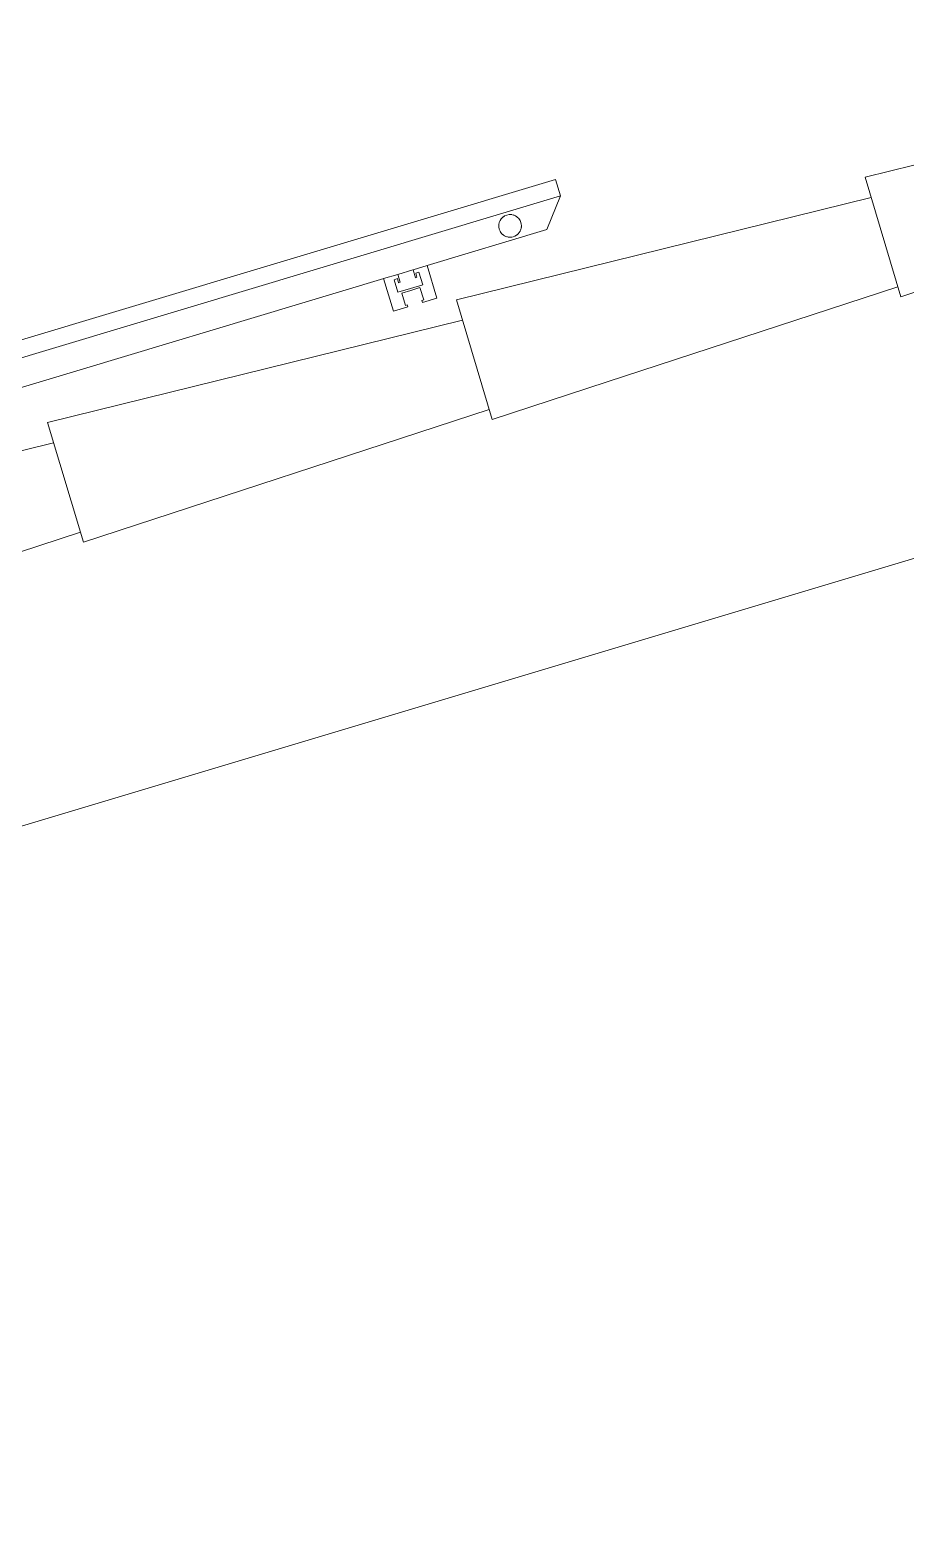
# Model space of a CAD drawing. Header units: millimetres. Extents: x -50912 to 58751, y -45352 to 5553.
# Drawn here: x 20323 to 21095, y 2523 to 3850 of the extents above; entities that cross this region are included whole.
import ezdxf

# ---------------------------------------------------------------- set-up
doc = ezdxf.new("R2010")
doc.units = ezdxf.units.MM
for name, color, linetype, lineweight in [('A-GENM', 13, 'Continuous', 9), ('A-GLAZ-CURT', 52, 'Continuous', 9), ('A-ROOF-OTLN', 132, 'Continuous', 9), ('P-SANR-FIXT', 6, 'Continuous', 9)]:
    doc.layers.add(name, color=color, linetype=linetype, lineweight=lineweight)

# ---------------------------------------------------------------- blocks, each defined once
blk = doc.blocks.new('CRT_HDR_AQC_Placa solar para telhado - 1_00 x 0_96-3871470-FACHADA LATERAL DIREITA GARAGEM')
at = {"layer": 'A-GENM'}
for p, q in [((39028.2, 3718.1), (38070.4, 3430.8)), ((39028.2, 3718.1), (39032.5, 3703.8)), ((38074.7, 3416.4), (39032.5, 3703.8)), ((39032.5, 3703.8), (39020.5, 3674.1)), ((38978.2, 3676.8), (38978.3, 3679)), ((38980, 3683.1), (38980.5, 3683.8)), ((38981.5, 3684.8), (38983.3, 3686.1)), ((38987.5, 3687.4), (38989.8, 3687.3)), ((38991.1, 3687), (38991.9, 3686.7)), ((38993.9, 3685.6), (38994.6, 3685.1)), ((38996.2, 3683.5), (38996.9, 3682.4)), ((38998.2, 3677.5), (38998.1, 3675.9)), ((38915.2, 3642.5), (39020.5, 3674.1)), ((38980.8, 3670.7), (38979.5, 3672.5)), ((38982.5, 3669.2), (38981.8, 3669.7)), ((38985.3, 3667.8), (38984.5, 3668.1)), ((38988.9, 3667.4), (38986.6, 3667.5)), ((38995, 3670), (38993.1, 3668.7)), ((38996.1, 3671.3), (38996.1, 3671.3)), ((38997.8, 3674.5), (38997.5, 3673.7)), ((38889.3, 3634.7), (38902.7, 3638.7)), ((38244.7, 3441.3), (38876.9, 3631)), ((38218.8, 3433.6), (38232.3, 3437.6)), ((38070.4, 3430.8), (38074.7, 3416.4)), ((38101, 3398.2), (38206.4, 3429.8)), ((38117.9, 3424.5), (38118.5, 3425.2)), ((38119.4, 3426.2), (38121.2, 3427.5)), ((38125.5, 3428.8), (38127.7, 3428.7)), ((38129, 3428.4), (38129.9, 3428.1)), ((38131.9, 3427), (38132.6, 3426.5)), ((38133.5, 3425.6), (38134.6, 3424.2)), ((38074.7, 3416.4), (38101, 3398.2)), ((38116.2, 3418.1), (38116.3, 3420.4)), ((38116.6, 3421.7), (38116.9, 3422.5)), ((38118.8, 3412.1), (38117.5, 3413.9)), ((38120.5, 3410.6), (38119.8, 3411.1)), ((38132.9, 3411.4), (38131.1, 3410.1)), ((38134.4, 3413.1), (38133.8, 3412.4)), ((38135.4, 3414.9), (38135.3, 3414.9)), ((38135.7, 3415.9), (38135.4, 3415.1)), ((38136.1, 3419.5), (38136, 3417.2)), ((38123.3, 3409.2), (38122.4, 3409.5)), ((38126.8, 3408.8), (38124.6, 3408.9))]:
    blk.add_line(p, q, dxfattribs=at)
for centre, start, end in [((38988.2, 3677.4), 16.6992, 196.6992), ((38988.2, 3677.4), 196.6992, 16.6992), ((38126.2, 3418.8), 16.6992, 196.6992), ((38126.2, 3418.8), 196.6992, 16.6992)]:
    blk.add_arc(centre, 10, start, end, dxfattribs=at)
blk = doc.blocks.new('Trilho para Coletor Solar - Trilho para Coletor Solar-V29-FACHADA LATERAL DIREITA GARAGEM')
at = {"layer": 'A-GENM'}
for p, q in [((38244.7, 3441.3), (38232.3, 3437.6)), ((38232.3, 3437.6), (38234.4, 3430.6)), ((38253.3, 3412.6), (38244.7, 3441.3)), ((38218.8, 3433.6), (38206.4, 3429.8)), ((38206.4, 3429.8), (38215, 3401.1)), ((38215.6, 3428.9), (38218.5, 3429.8)), ((38219, 3417.8), (38215.6, 3428.9)), ((38218.5, 3429.8), (38219.6, 3426.2)), ((38220.9, 3426.6), (38218.8, 3433.6)), ((38219.6, 3426.2), (38220.9, 3426.6)), ((38240.8, 3424.3), (38229.9, 3421)), ((38234.4, 3430.6), (38235.7, 3431)), ((38234.6, 3434.6), (38237.5, 3435.5)), ((38235.7, 3431), (38234.6, 3434.6)), ((38237.5, 3435.5), (38240.8, 3424.3)), ((38229.9, 3421), (38219, 3417.8)), ((38222.3, 3417.1), (38230.3, 3419.5)), ((38225.5, 3406.3), (38222.3, 3417.1)), ((38230.3, 3419.5), (38238.4, 3422)), ((38238.4, 3422), (38241.7, 3411.2)), ((38241.7, 3411.2), (38240, 3410.7)), ((38240.6, 3408.8), (38253.3, 3412.6)), ((38215, 3401.1), (38227.7, 3404.9)), ((38227.1, 3406.8), (38225.5, 3406.3)), ((38227.7, 3404.9), (38227.1, 3406.8)), ((38240, 3410.7), (38240.6, 3408.8))]:
    blk.add_line(p, q, dxfattribs=at)
blk = doc.blocks.new('COLONIAL BASE - COLONIAL BASE-V32-FACHADA LATERAL DIREITA GARAGEM')
at = {"layer": 'A-GLAZ-CURT'}
blk.add_line((38586, 3486.5), (38221.2, 3396.4), dxfattribs=at)
blk = doc.blocks.new('COLONIAL BASE - COLONIAL BASE-V30-FACHADA LATERAL DIREITA GARAGEM')
at = {"layer": 'A-GLAZ-CURT'}
blk.add_line((37146.2, 3054.5), (36780.9, 2964.3), dxfattribs=at)
blk = doc.blocks.new('COLONIAL BASE - COLONIAL BASE-V33-FACHADA LATERAL DIREITA GARAGEM')
at = {"layer": 'A-GLAZ-CURT'}
blk.add_line((39665.7, 3810.4), (39300.9, 3720.3), dxfattribs=at)
blk = doc.blocks.new('COLONIAL BASE - COLONIAL BASE-V45-FACHADA LATERAL DIREITA GARAGEM')
at = {"layer": 'A-GLAZ-CURT'}
for p, q in [((38586, 3486.5), (38220.9, 3396.3)), ((38609.8, 3407.8), (38414.2, 3343.9)), ((38220.9, 3396.3), (38252.5, 3291)), ((38414.2, 3343.9), (38252.5, 3291))]:
    blk.add_line(p, q, dxfattribs=at)
blk = doc.blocks.new('COLONIAL BASE - COLONIAL BASE-V44-FACHADA LATERAL DIREITA GARAGEM')
at = {"layer": 'A-GLAZ-CURT'}
for p, q in [((38226.2, 3378.5), (37860.9, 3288.3)), ((38249.8, 3299.8), (37892.5, 3183)), ((37860.9, 3288.3), (37892.5, 3183))]:
    blk.add_line(p, q, dxfattribs=at)
blk = doc.blocks.new('COLONIAL BASE - COLONIAL BASE-V46-FACHADA LATERAL DIREITA GARAGEM')
at = {"layer": 'A-GLAZ-CURT'}
for p, q in [((39306.2, 3702.5), (38940.9, 3612.3)), ((39329.8, 3623.8), (39073.7, 3540.1)), ((38940.9, 3612.3), (38972.5, 3507)), ((39073.7, 3540.1), (38972.5, 3507))]:
    blk.add_line(p, q, dxfattribs=at)
blk = doc.blocks.new('COLONIAL BASE - COLONIAL BASE-V47-FACHADA LATERAL DIREITA GARAGEM')
at = {"layer": 'A-GLAZ-CURT'}
for p, q in [((39665.7, 3810.4), (39300.9, 3720.3)), ((39689.8, 3731.8), (39332.5, 3615)), ((39300.9, 3720.3), (39332.5, 3615))]:
    blk.add_line(p, q, dxfattribs=at)

msp = doc.modelspace()

# ---------------------------------------------------------------- linework, layer by layer
at = {"layer": 'A-ROOF-OTLN'}
msp.add_line((25427.369, 4682.515), (18227.369, 2522.515), dxfattribs=at)

# ---------------------------------------------------------------- block references
at = {"layer": 'A-GENM', "color": 7}
msp.add_blockref('Trilho para Coletor Solar - Trilho para Coletor Solar-V29-FACHADA LATERAL DIREITA GARAGEM', (-17571.804, 201.144), dxfattribs=at)
at = {"layer": 'A-GLAZ-CURT'}
for name, p in [('COLONIAL BASE - COLONIAL BASE-V47-FACHADA LATERAL DIREITA GARAGEM', (-18242.282, 0)), ('COLONIAL BASE - COLONIAL BASE-V33-FACHADA LATERAL DIREITA GARAGEM', (-18242.282, 0)), ('COLONIAL BASE - COLONIAL BASE-V33-FACHADA LATERAL DIREITA GARAGEM', (-18242.282, 0)), ('COLONIAL BASE - COLONIAL BASE-V33-FACHADA LATERAL DIREITA GARAGEM', (-18242.282, 0)), ('COLONIAL BASE - COLONIAL BASE-V33-FACHADA LATERAL DIREITA GARAGEM', (-18242.282, 0)), ('COLONIAL BASE - COLONIAL BASE-V33-FACHADA LATERAL DIREITA GARAGEM', (-18242.282, 0)), ('COLONIAL BASE - COLONIAL BASE-V33-FACHADA LATERAL DIREITA GARAGEM', (-18242.282, 0)), ('COLONIAL BASE - COLONIAL BASE-V33-FACHADA LATERAL DIREITA GARAGEM', (-18242.282, 0)), ('COLONIAL BASE - COLONIAL BASE-V33-FACHADA LATERAL DIREITA GARAGEM', (-18242.282, 0)), ('COLONIAL BASE - COLONIAL BASE-V33-FACHADA LATERAL DIREITA GARAGEM', (-18242.282, 0)), ('COLONIAL BASE - COLONIAL BASE-V33-FACHADA LATERAL DIREITA GARAGEM', (-18242.282, 0)), ('COLONIAL BASE - COLONIAL BASE-V33-FACHADA LATERAL DIREITA GARAGEM', (-18242.282, 0)), ('COLONIAL BASE - COLONIAL BASE-V33-FACHADA LATERAL DIREITA GARAGEM', (-18242.282, 0)), ('COLONIAL BASE - COLONIAL BASE-V33-FACHADA LATERAL DIREITA GARAGEM', (-18242.282, 0)), ('COLONIAL BASE - COLONIAL BASE-V33-FACHADA LATERAL DIREITA GARAGEM', (-18242.282, 0)), ('COLONIAL BASE - COLONIAL BASE-V33-FACHADA LATERAL DIREITA GARAGEM', (-18242.282, 0)), ('COLONIAL BASE - COLONIAL BASE-V33-FACHADA LATERAL DIREITA GARAGEM', (-18242.282, 0)), ('COLONIAL BASE - COLONIAL BASE-V33-FACHADA LATERAL DIREITA GARAGEM', (-18242.282, 0)), ('COLONIAL BASE - COLONIAL BASE-V33-FACHADA LATERAL DIREITA GARAGEM', (-18242.282, 0)), ('COLONIAL BASE - COLONIAL BASE-V33-FACHADA LATERAL DIREITA GARAGEM', (-18242.282, 0)), ('COLONIAL BASE - COLONIAL BASE-V33-FACHADA LATERAL DIREITA GARAGEM', (-18242.282, 0)), ('COLONIAL BASE - COLONIAL BASE-V33-FACHADA LATERAL DIREITA GARAGEM', (-18242.282, 0)), ('COLONIAL BASE - COLONIAL BASE-V33-FACHADA LATERAL DIREITA GARAGEM', (-18242.282, 0)), ('COLONIAL BASE - COLONIAL BASE-V33-FACHADA LATERAL DIREITA GARAGEM', (-18242.282, 0)), ('COLONIAL BASE - COLONIAL BASE-V33-FACHADA LATERAL DIREITA GARAGEM', (-18242.282, 0)), ('COLONIAL BASE - COLONIAL BASE-V33-FACHADA LATERAL DIREITA GARAGEM', (-18242.282, 0)), ('COLONIAL BASE - COLONIAL BASE-V33-FACHADA LATERAL DIREITA GARAGEM', (-18242.282, 0)), ('COLONIAL BASE - COLONIAL BASE-V33-FACHADA LATERAL DIREITA GARAGEM', (-18242.282, 0)), ('COLONIAL BASE - COLONIAL BASE-V33-FACHADA LATERAL DIREITA GARAGEM', (-18242.282, 0)), ('COLONIAL BASE - COLONIAL BASE-V33-FACHADA LATERAL DIREITA GARAGEM', (-18242.282, 0)), ('COLONIAL BASE - COLONIAL BASE-V33-FACHADA LATERAL DIREITA GARAGEM', (-18242.282, 0)), ('COLONIAL BASE - COLONIAL BASE-V33-FACHADA LATERAL DIREITA GARAGEM', (-18242.282, 0)), ('COLONIAL BASE - COLONIAL BASE-V33-FACHADA LATERAL DIREITA GARAGEM', (-18242.282, 0)), ('COLONIAL BASE - COLONIAL BASE-V33-FACHADA LATERAL DIREITA GARAGEM', (-18242.282, 0)), ('COLONIAL BASE - COLONIAL BASE-V33-FACHADA LATERAL DIREITA GARAGEM', (-18242.282, 0)), ('COLONIAL BASE - COLONIAL BASE-V33-FACHADA LATERAL DIREITA GARAGEM', (-18242.282, 0)), ('COLONIAL BASE - COLONIAL BASE-V33-FACHADA LATERAL DIREITA GARAGEM', (-18242.282, 0)), ('COLONIAL BASE - COLONIAL BASE-V33-FACHADA LATERAL DIREITA GARAGEM', (-18242.282, 0)), ('COLONIAL BASE - COLONIAL BASE-V33-FACHADA LATERAL DIREITA GARAGEM', (-18242.282, 0)), ('COLONIAL BASE - COLONIAL BASE-V33-FACHADA LATERAL DIREITA GARAGEM', (-18242.282, 0)), ('COLONIAL BASE - COLONIAL BASE-V33-FACHADA LATERAL DIREITA GARAGEM', (-18242.282, 0)), ('COLONIAL BASE - COLONIAL BASE-V33-FACHADA LATERAL DIREITA GARAGEM', (-18242.282, 0)), ('COLONIAL BASE - COLONIAL BASE-V33-FACHADA LATERAL DIREITA GARAGEM', (-18242.282, 0)), ('COLONIAL BASE - COLONIAL BASE-V33-FACHADA LATERAL DIREITA GARAGEM', (-18242.282, 0)), ('COLONIAL BASE - COLONIAL BASE-V33-FACHADA LATERAL DIREITA GARAGEM', (-18242.282, 0)), ('COLONIAL BASE - COLONIAL BASE-V33-FACHADA LATERAL DIREITA GARAGEM', (-18242.282, 0)), ('COLONIAL BASE - COLONIAL BASE-V33-FACHADA LATERAL DIREITA GARAGEM', (-18242.282, 0)), ('COLONIAL BASE - COLONIAL BASE-V33-FACHADA LATERAL DIREITA GARAGEM', (-18242.282, 0)), ('COLONIAL BASE - COLONIAL BASE-V33-FACHADA LATERAL DIREITA GARAGEM', (-18242.282, 0)), ('COLONIAL BASE - COLONIAL BASE-V33-FACHADA LATERAL DIREITA GARAGEM', (-18242.282, 0)), ('COLONIAL BASE - COLONIAL BASE-V33-FACHADA LATERAL DIREITA GARAGEM', (-18242.282, 0)), ('COLONIAL BASE - COLONIAL BASE-V30-FACHADA LATERAL DIREITA GARAGEM', (-16082.282, 648)), ('COLONIAL BASE - COLONIAL BASE-V30-FACHADA LATERAL DIREITA GARAGEM', (-16082.282, 648)), ('COLONIAL BASE - COLONIAL BASE-V30-FACHADA LATERAL DIREITA GARAGEM', (-16082.282, 648)), ('COLONIAL BASE - COLONIAL BASE-V30-FACHADA LATERAL DIREITA GARAGEM', (-16082.282, 648)), ('COLONIAL BASE - COLONIAL BASE-V30-FACHADA LATERAL DIREITA GARAGEM', (-16082.282, 648)), ('COLONIAL BASE - COLONIAL BASE-V30-FACHADA LATERAL DIREITA GARAGEM', (-16082.282, 648)), ('COLONIAL BASE - COLONIAL BASE-V30-FACHADA LATERAL DIREITA GARAGEM', (-16082.282, 648)), ('COLONIAL BASE - COLONIAL BASE-V30-FACHADA LATERAL DIREITA GARAGEM', (-16082.282, 648)), ('COLONIAL BASE - COLONIAL BASE-V30-FACHADA LATERAL DIREITA GARAGEM', (-16082.282, 648)), ('COLONIAL BASE - COLONIAL BASE-V30-FACHADA LATERAL DIREITA GARAGEM', (-16082.282, 648)), ('COLONIAL BASE - COLONIAL BASE-V30-FACHADA LATERAL DIREITA GARAGEM', (-16082.282, 648)), ('COLONIAL BASE - COLONIAL BASE-V30-FACHADA LATERAL DIREITA GARAGEM', (-16082.282, 648)), ('COLONIAL BASE - COLONIAL BASE-V30-FACHADA LATERAL DIREITA GARAGEM', (-16082.282, 648)), ('COLONIAL BASE - COLONIAL BASE-V30-FACHADA LATERAL DIREITA GARAGEM', (-16082.282, 648)), ('COLONIAL BASE - COLONIAL BASE-V30-FACHADA LATERAL DIREITA GARAGEM', (-16082.282, 648)), ('COLONIAL BASE - COLONIAL BASE-V30-FACHADA LATERAL DIREITA GARAGEM', (-16082.282, 648)), ('COLONIAL BASE - COLONIAL BASE-V30-FACHADA LATERAL DIREITA GARAGEM', (-16082.282, 648)), ('COLONIAL BASE - COLONIAL BASE-V30-FACHADA LATERAL DIREITA GARAGEM', (-16082.282, 648)), ('COLONIAL BASE - COLONIAL BASE-V30-FACHADA LATERAL DIREITA GARAGEM', (-16082.282, 648)), ('COLONIAL BASE - COLONIAL BASE-V30-FACHADA LATERAL DIREITA GARAGEM', (-16082.282, 648)), ('COLONIAL BASE - COLONIAL BASE-V30-FACHADA LATERAL DIREITA GARAGEM', (-16082.282, 648)), ('COLONIAL BASE - COLONIAL BASE-V30-FACHADA LATERAL DIREITA GARAGEM', (-16082.282, 648)), ('COLONIAL BASE - COLONIAL BASE-V30-FACHADA LATERAL DIREITA GARAGEM', (-16082.282, 648)), ('COLONIAL BASE - COLONIAL BASE-V30-FACHADA LATERAL DIREITA GARAGEM', (-16082.282, 648)), ('COLONIAL BASE - COLONIAL BASE-V30-FACHADA LATERAL DIREITA GARAGEM', (-16082.282, 648)), ('COLONIAL BASE - COLONIAL BASE-V30-FACHADA LATERAL DIREITA GARAGEM', (-16082.282, 648)), ('COLONIAL BASE - COLONIAL BASE-V30-FACHADA LATERAL DIREITA GARAGEM', (-16082.282, 648)), ('COLONIAL BASE - COLONIAL BASE-V30-FACHADA LATERAL DIREITA GARAGEM', (-16082.282, 648)), ('COLONIAL BASE - COLONIAL BASE-V30-FACHADA LATERAL DIREITA GARAGEM', (-16082.282, 648)), ('COLONIAL BASE - COLONIAL BASE-V30-FACHADA LATERAL DIREITA GARAGEM', (-16082.282, 648)), ('COLONIAL BASE - COLONIAL BASE-V30-FACHADA LATERAL DIREITA GARAGEM', (-16082.282, 648)), ('COLONIAL BASE - COLONIAL BASE-V30-FACHADA LATERAL DIREITA GARAGEM', (-16082.282, 648)), ('COLONIAL BASE - COLONIAL BASE-V30-FACHADA LATERAL DIREITA GARAGEM', (-16082.282, 648)), ('COLONIAL BASE - COLONIAL BASE-V30-FACHADA LATERAL DIREITA GARAGEM', (-16082.282, 648)), ('COLONIAL BASE - COLONIAL BASE-V30-FACHADA LATERAL DIREITA GARAGEM', (-16082.282, 648)), ('COLONIAL BASE - COLONIAL BASE-V30-FACHADA LATERAL DIREITA GARAGEM', (-16082.282, 648)), ('COLONIAL BASE - COLONIAL BASE-V30-FACHADA LATERAL DIREITA GARAGEM', (-16082.282, 648)), ('COLONIAL BASE - COLONIAL BASE-V30-FACHADA LATERAL DIREITA GARAGEM', (-16082.282, 648)), ('COLONIAL BASE - COLONIAL BASE-V30-FACHADA LATERAL DIREITA GARAGEM', (-16082.282, 648)), ('COLONIAL BASE - COLONIAL BASE-V30-FACHADA LATERAL DIREITA GARAGEM', (-16082.282, 648)), ('COLONIAL BASE - COLONIAL BASE-V30-FACHADA LATERAL DIREITA GARAGEM', (-16082.282, 648)), ('COLONIAL BASE - COLONIAL BASE-V30-FACHADA LATERAL DIREITA GARAGEM', (-16082.282, 648)), ('COLONIAL BASE - COLONIAL BASE-V30-FACHADA LATERAL DIREITA GARAGEM', (-16082.282, 648)), ('COLONIAL BASE - COLONIAL BASE-V30-FACHADA LATERAL DIREITA GARAGEM', (-16082.282, 648)), ('COLONIAL BASE - COLONIAL BASE-V30-FACHADA LATERAL DIREITA GARAGEM', (-16082.282, 648)), ('COLONIAL BASE - COLONIAL BASE-V30-FACHADA LATERAL DIREITA GARAGEM', (-16082.282, 648)), ('COLONIAL BASE - COLONIAL BASE-V30-FACHADA LATERAL DIREITA GARAGEM', (-16082.282, 648)), ('COLONIAL BASE - COLONIAL BASE-V30-FACHADA LATERAL DIREITA GARAGEM', (-16082.282, 648)), ('COLONIAL BASE - COLONIAL BASE-V30-FACHADA LATERAL DIREITA GARAGEM', (-16082.282, 648)), ('COLONIAL BASE - COLONIAL BASE-V30-FACHADA LATERAL DIREITA GARAGEM', (-16082.282, 648)), ('COLONIAL BASE - COLONIAL BASE-V46-FACHADA LATERAL DIREITA GARAGEM', (-18242.282, 0)), ('COLONIAL BASE - COLONIAL BASE-V30-FACHADA LATERAL DIREITA GARAGEM', (-16442.282, 540)), ('COLONIAL BASE - COLONIAL BASE-V30-FACHADA LATERAL DIREITA GARAGEM', (-16442.282, 540)), ('COLONIAL BASE - COLONIAL BASE-V30-FACHADA LATERAL DIREITA GARAGEM', (-16442.282, 540)), ('COLONIAL BASE - COLONIAL BASE-V30-FACHADA LATERAL DIREITA GARAGEM', (-16442.282, 540)), ('COLONIAL BASE - COLONIAL BASE-V30-FACHADA LATERAL DIREITA GARAGEM', (-16442.282, 540)), ('COLONIAL BASE - COLONIAL BASE-V30-FACHADA LATERAL DIREITA GARAGEM', (-16442.282, 540)), ('COLONIAL BASE - COLONIAL BASE-V30-FACHADA LATERAL DIREITA GARAGEM', (-16442.282, 540)), ('COLONIAL BASE - COLONIAL BASE-V30-FACHADA LATERAL DIREITA GARAGEM', (-16442.282, 540)), ('COLONIAL BASE - COLONIAL BASE-V30-FACHADA LATERAL DIREITA GARAGEM', (-16442.282, 540)), ('COLONIAL BASE - COLONIAL BASE-V30-FACHADA LATERAL DIREITA GARAGEM', (-16442.282, 540)), ('COLONIAL BASE - COLONIAL BASE-V30-FACHADA LATERAL DIREITA GARAGEM', (-16442.282, 540)), ('COLONIAL BASE - COLONIAL BASE-V30-FACHADA LATERAL DIREITA GARAGEM', (-16442.282, 540)), ('COLONIAL BASE - COLONIAL BASE-V30-FACHADA LATERAL DIREITA GARAGEM', (-16442.282, 540)), ('COLONIAL BASE - COLONIAL BASE-V30-FACHADA LATERAL DIREITA GARAGEM', (-16442.282, 540)), ('COLONIAL BASE - COLONIAL BASE-V30-FACHADA LATERAL DIREITA GARAGEM', (-16442.282, 540)), ('COLONIAL BASE - COLONIAL BASE-V30-FACHADA LATERAL DIREITA GARAGEM', (-16442.282, 540)), ('COLONIAL BASE - COLONIAL BASE-V30-FACHADA LATERAL DIREITA GARAGEM', (-16442.282, 540)), ('COLONIAL BASE - COLONIAL BASE-V30-FACHADA LATERAL DIREITA GARAGEM', (-16442.282, 540)), ('COLONIAL BASE - COLONIAL BASE-V30-FACHADA LATERAL DIREITA GARAGEM', (-16442.282, 540)), ('COLONIAL BASE - COLONIAL BASE-V30-FACHADA LATERAL DIREITA GARAGEM', (-16442.282, 540)), ('COLONIAL BASE - COLONIAL BASE-V30-FACHADA LATERAL DIREITA GARAGEM', (-16442.282, 540)), ('COLONIAL BASE - COLONIAL BASE-V30-FACHADA LATERAL DIREITA GARAGEM', (-16442.282, 540)), ('COLONIAL BASE - COLONIAL BASE-V30-FACHADA LATERAL DIREITA GARAGEM', (-16442.282, 540)), ('COLONIAL BASE - COLONIAL BASE-V30-FACHADA LATERAL DIREITA GARAGEM', (-16442.282, 540)), ('COLONIAL BASE - COLONIAL BASE-V30-FACHADA LATERAL DIREITA GARAGEM', (-16442.282, 540)), ('COLONIAL BASE - COLONIAL BASE-V30-FACHADA LATERAL DIREITA GARAGEM', (-16442.282, 540)), ('COLONIAL BASE - COLONIAL BASE-V30-FACHADA LATERAL DIREITA GARAGEM', (-16442.282, 540)), ('COLONIAL BASE - COLONIAL BASE-V30-FACHADA LATERAL DIREITA GARAGEM', (-16442.282, 540)), ('COLONIAL BASE - COLONIAL BASE-V30-FACHADA LATERAL DIREITA GARAGEM', (-16442.282, 540)), ('COLONIAL BASE - COLONIAL BASE-V30-FACHADA LATERAL DIREITA GARAGEM', (-16442.282, 540)), ('COLONIAL BASE - COLONIAL BASE-V30-FACHADA LATERAL DIREITA GARAGEM', (-16442.282, 540)), ('COLONIAL BASE - COLONIAL BASE-V30-FACHADA LATERAL DIREITA GARAGEM', (-16442.282, 540)), ('COLONIAL BASE - COLONIAL BASE-V30-FACHADA LATERAL DIREITA GARAGEM', (-16442.282, 540)), ('COLONIAL BASE - COLONIAL BASE-V30-FACHADA LATERAL DIREITA GARAGEM', (-16442.282, 540)), ('COLONIAL BASE - COLONIAL BASE-V30-FACHADA LATERAL DIREITA GARAGEM', (-16442.282, 540)), ('COLONIAL BASE - COLONIAL BASE-V30-FACHADA LATERAL DIREITA GARAGEM', (-16442.282, 540)), ('COLONIAL BASE - COLONIAL BASE-V30-FACHADA LATERAL DIREITA GARAGEM', (-16442.282, 540)), ('COLONIAL BASE - COLONIAL BASE-V30-FACHADA LATERAL DIREITA GARAGEM', (-16442.282, 540)), ('COLONIAL BASE - COLONIAL BASE-V30-FACHADA LATERAL DIREITA GARAGEM', (-16442.282, 540)), ('COLONIAL BASE - COLONIAL BASE-V30-FACHADA LATERAL DIREITA GARAGEM', (-16442.282, 540)), ('COLONIAL BASE - COLONIAL BASE-V30-FACHADA LATERAL DIREITA GARAGEM', (-16442.282, 540)), ('COLONIAL BASE - COLONIAL BASE-V30-FACHADA LATERAL DIREITA GARAGEM', (-16442.282, 540)), ('COLONIAL BASE - COLONIAL BASE-V30-FACHADA LATERAL DIREITA GARAGEM', (-16442.282, 540)), ('COLONIAL BASE - COLONIAL BASE-V30-FACHADA LATERAL DIREITA GARAGEM', (-16442.282, 540)), ('COLONIAL BASE - COLONIAL BASE-V30-FACHADA LATERAL DIREITA GARAGEM', (-16442.282, 540)), ('COLONIAL BASE - COLONIAL BASE-V30-FACHADA LATERAL DIREITA GARAGEM', (-16442.282, 540)), ('COLONIAL BASE - COLONIAL BASE-V30-FACHADA LATERAL DIREITA GARAGEM', (-16442.282, 540)), ('COLONIAL BASE - COLONIAL BASE-V30-FACHADA LATERAL DIREITA GARAGEM', (-16442.282, 540)), ('COLONIAL BASE - COLONIAL BASE-V30-FACHADA LATERAL DIREITA GARAGEM', (-16442.282, 540)), ('COLONIAL BASE - COLONIAL BASE-V30-FACHADA LATERAL DIREITA GARAGEM', (-16442.282, 540)), ('COLONIAL BASE - COLONIAL BASE-V44-FACHADA LATERAL DIREITA GARAGEM', (-17522.282, 216)), ('COLONIAL BASE - COLONIAL BASE-V45-FACHADA LATERAL DIREITA GARAGEM', (-18242.282, 0)), ('COLONIAL BASE - COLONIAL BASE-V32-FACHADA LATERAL DIREITA GARAGEM', (-18242.282, 0)), ('COLONIAL BASE - COLONIAL BASE-V32-FACHADA LATERAL DIREITA GARAGEM', (-18242.282, 0)), ('COLONIAL BASE - COLONIAL BASE-V32-FACHADA LATERAL DIREITA GARAGEM', (-18242.282, 0)), ('COLONIAL BASE - COLONIAL BASE-V32-FACHADA LATERAL DIREITA GARAGEM', (-18242.282, 0)), ('COLONIAL BASE - COLONIAL BASE-V32-FACHADA LATERAL DIREITA GARAGEM', (-18242.282, 0)), ('COLONIAL BASE - COLONIAL BASE-V32-FACHADA LATERAL DIREITA GARAGEM', (-18242.282, 0)), ('COLONIAL BASE - COLONIAL BASE-V32-FACHADA LATERAL DIREITA GARAGEM', (-18242.282, 0)), ('COLONIAL BASE - COLONIAL BASE-V32-FACHADA LATERAL DIREITA GARAGEM', (-18242.282, 0)), ('COLONIAL BASE - COLONIAL BASE-V32-FACHADA LATERAL DIREITA GARAGEM', (-18242.282, 0)), ('COLONIAL BASE - COLONIAL BASE-V32-FACHADA LATERAL DIREITA GARAGEM', (-18242.282, 0)), ('COLONIAL BASE - COLONIAL BASE-V32-FACHADA LATERAL DIREITA GARAGEM', (-18242.282, 0)), ('COLONIAL BASE - COLONIAL BASE-V32-FACHADA LATERAL DIREITA GARAGEM', (-18242.282, 0)), ('COLONIAL BASE - COLONIAL BASE-V32-FACHADA LATERAL DIREITA GARAGEM', (-18242.282, 0)), ('COLONIAL BASE - COLONIAL BASE-V32-FACHADA LATERAL DIREITA GARAGEM', (-18242.282, 0)), ('COLONIAL BASE - COLONIAL BASE-V32-FACHADA LATERAL DIREITA GARAGEM', (-18242.282, 0)), ('COLONIAL BASE - COLONIAL BASE-V32-FACHADA LATERAL DIREITA GARAGEM', (-18242.282, 0)), ('COLONIAL BASE - COLONIAL BASE-V32-FACHADA LATERAL DIREITA GARAGEM', (-18242.282, 0)), ('COLONIAL BASE - COLONIAL BASE-V32-FACHADA LATERAL DIREITA GARAGEM', (-18242.282, 0)), ('COLONIAL BASE - COLONIAL BASE-V32-FACHADA LATERAL DIREITA GARAGEM', (-18242.282, 0)), ('COLONIAL BASE - COLONIAL BASE-V32-FACHADA LATERAL DIREITA GARAGEM', (-18242.282, 0)), ('COLONIAL BASE - COLONIAL BASE-V32-FACHADA LATERAL DIREITA GARAGEM', (-18242.282, 0)), ('COLONIAL BASE - COLONIAL BASE-V32-FACHADA LATERAL DIREITA GARAGEM', (-18242.282, 0)), ('COLONIAL BASE - COLONIAL BASE-V32-FACHADA LATERAL DIREITA GARAGEM', (-18242.282, 0)), ('COLONIAL BASE - COLONIAL BASE-V32-FACHADA LATERAL DIREITA GARAGEM', (-18242.282, 0)), ('COLONIAL BASE - COLONIAL BASE-V32-FACHADA LATERAL DIREITA GARAGEM', (-18242.282, 0)), ('COLONIAL BASE - COLONIAL BASE-V32-FACHADA LATERAL DIREITA GARAGEM', (-18242.282, 0)), ('COLONIAL BASE - COLONIAL BASE-V32-FACHADA LATERAL DIREITA GARAGEM', (-18242.282, 0)), ('COLONIAL BASE - COLONIAL BASE-V32-FACHADA LATERAL DIREITA GARAGEM', (-18242.282, 0)), ('COLONIAL BASE - COLONIAL BASE-V32-FACHADA LATERAL DIREITA GARAGEM', (-18242.282, 0)), ('COLONIAL BASE - COLONIAL BASE-V32-FACHADA LATERAL DIREITA GARAGEM', (-18242.282, 0)), ('COLONIAL BASE - COLONIAL BASE-V32-FACHADA LATERAL DIREITA GARAGEM', (-18242.282, 0)), ('COLONIAL BASE - COLONIAL BASE-V32-FACHADA LATERAL DIREITA GARAGEM', (-18242.282, 0)), ('COLONIAL BASE - COLONIAL BASE-V32-FACHADA LATERAL DIREITA GARAGEM', (-18242.282, 0)), ('COLONIAL BASE - COLONIAL BASE-V32-FACHADA LATERAL DIREITA GARAGEM', (-18242.282, 0)), ('COLONIAL BASE - COLONIAL BASE-V32-FACHADA LATERAL DIREITA GARAGEM', (-18242.282, 0)), ('COLONIAL BASE - COLONIAL BASE-V32-FACHADA LATERAL DIREITA GARAGEM', (-18242.282, 0)), ('COLONIAL BASE - COLONIAL BASE-V32-FACHADA LATERAL DIREITA GARAGEM', (-18242.282, 0)), ('COLONIAL BASE - COLONIAL BASE-V32-FACHADA LATERAL DIREITA GARAGEM', (-18242.282, 0)), ('COLONIAL BASE - COLONIAL BASE-V32-FACHADA LATERAL DIREITA GARAGEM', (-18242.282, 0)), ('COLONIAL BASE - COLONIAL BASE-V32-FACHADA LATERAL DIREITA GARAGEM', (-18242.282, 0)), ('COLONIAL BASE - COLONIAL BASE-V32-FACHADA LATERAL DIREITA GARAGEM', (-18242.282, 0)), ('COLONIAL BASE - COLONIAL BASE-V32-FACHADA LATERAL DIREITA GARAGEM', (-18242.282, 0)), ('COLONIAL BASE - COLONIAL BASE-V32-FACHADA LATERAL DIREITA GARAGEM', (-18242.282, 0)), ('COLONIAL BASE - COLONIAL BASE-V32-FACHADA LATERAL DIREITA GARAGEM', (-18242.282, 0)), ('COLONIAL BASE - COLONIAL BASE-V32-FACHADA LATERAL DIREITA GARAGEM', (-18242.282, 0)), ('COLONIAL BASE - COLONIAL BASE-V32-FACHADA LATERAL DIREITA GARAGEM', (-18242.282, 0)), ('COLONIAL BASE - COLONIAL BASE-V32-FACHADA LATERAL DIREITA GARAGEM', (-18242.282, 0)), ('COLONIAL BASE - COLONIAL BASE-V32-FACHADA LATERAL DIREITA GARAGEM', (-18242.282, 0)), ('COLONIAL BASE - COLONIAL BASE-V32-FACHADA LATERAL DIREITA GARAGEM', (-18242.282, 0)), ('COLONIAL BASE - COLONIAL BASE-V32-FACHADA LATERAL DIREITA GARAGEM', (-18242.282, 0))]:
    msp.add_blockref(name, p, dxfattribs=at)
at = {"layer": 'P-SANR-FIXT', "color": 7}
msp.add_blockref('CRT_HDR_AQC_Placa solar para telhado - 1_00 x 0_96-3871470-FACHADA LATERAL DIREITA GARAGEM', (-18242.282, 0), dxfattribs=at)

doc.saveas('drawing.dxf')
